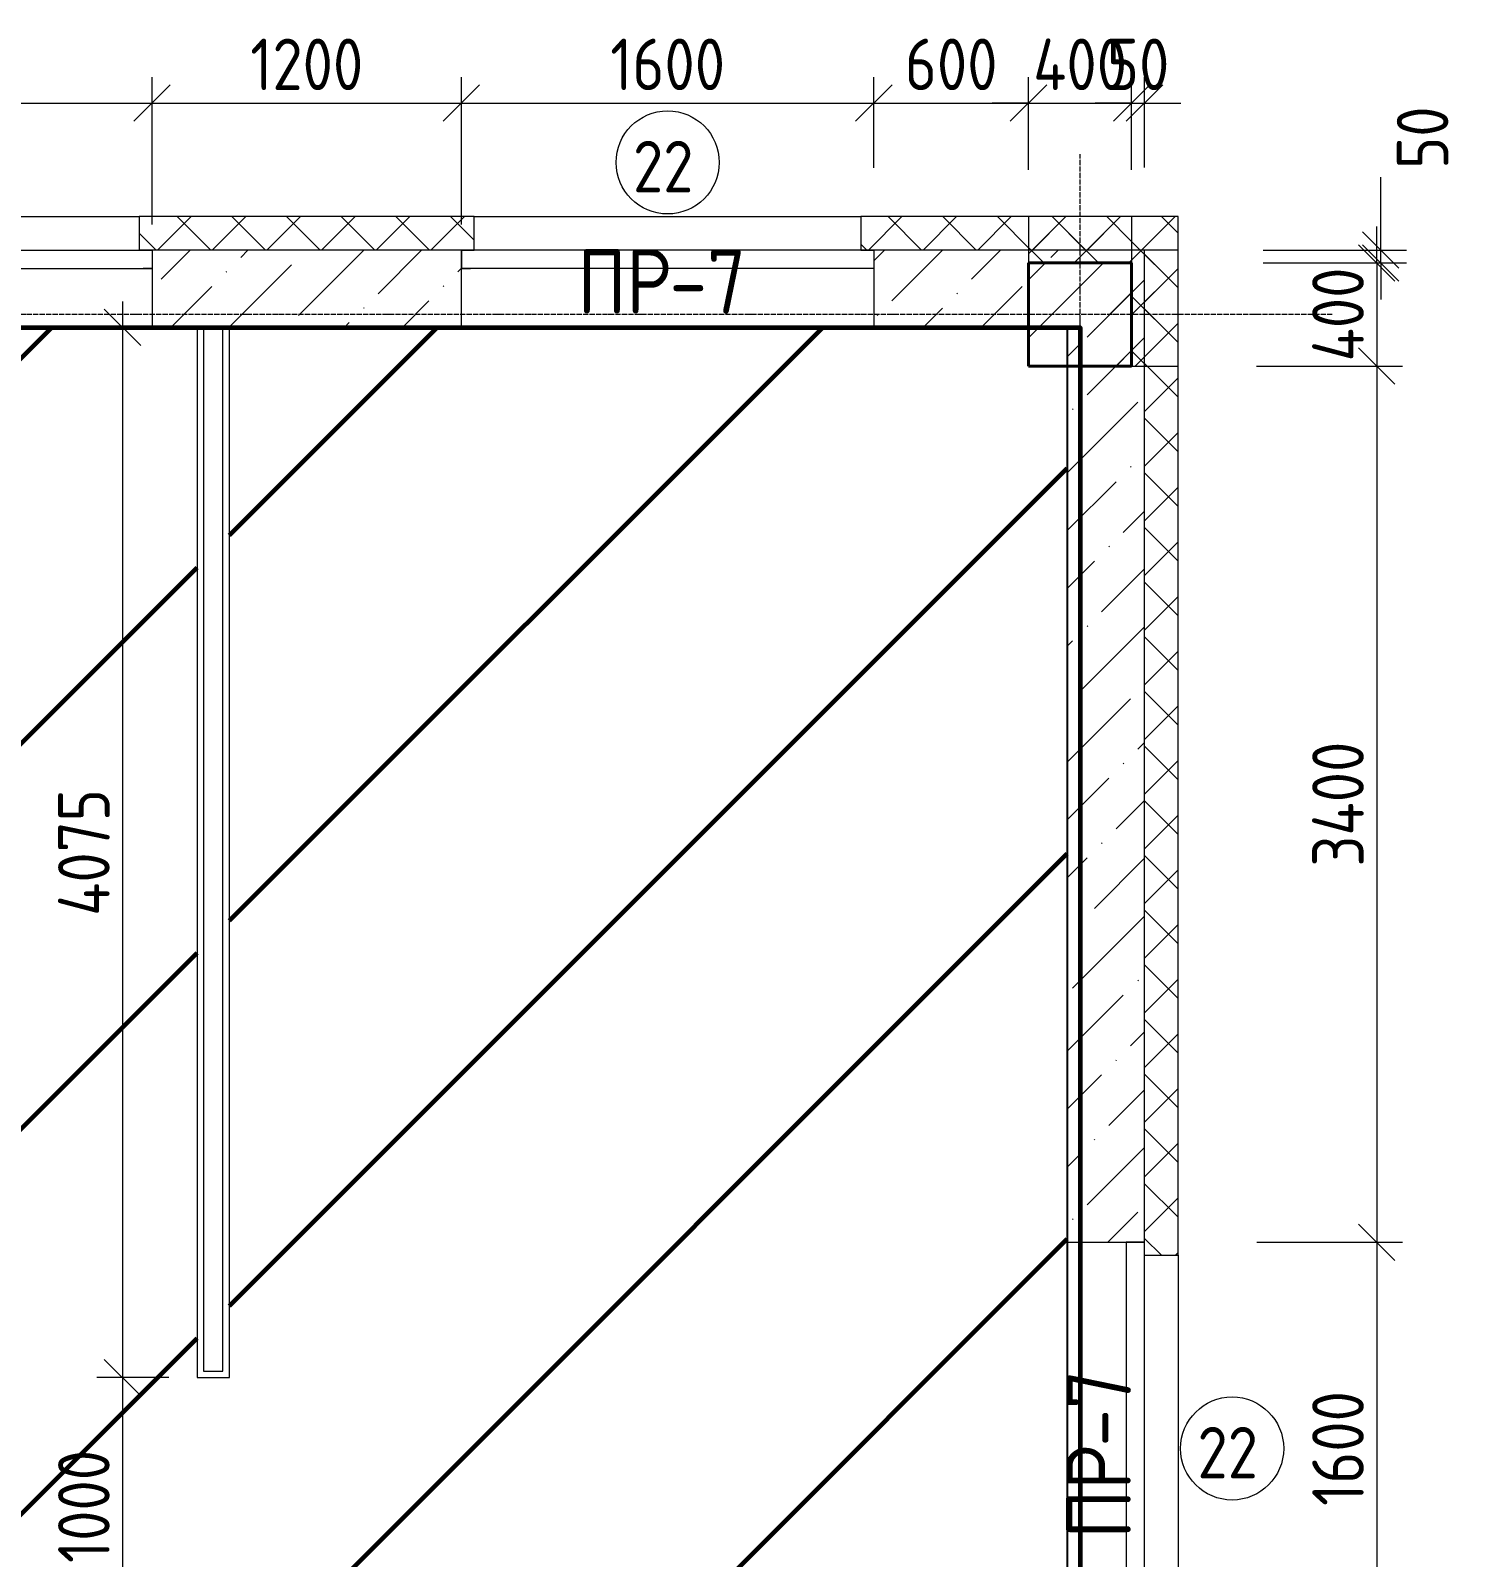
# Model space of a CAD drawing. Header units: millimetres. Extents: x -56773 to 323062, y -262288 to 76460.
# Drawn here: x 57538 to 63101, y -146016 to -140091 of the extents above; entities that cross this region are included whole.
import ezdxf

# ---------------------------------------------------------------- set-up
doc = ezdxf.new("R2010")
doc.units = ezdxf.units.MM
doc.linetypes.add('ADSK_Линия сетки', pattern=[25, 20, -2.5, 0, -2.5])
for name, color, linetype, lineweight in [('1.1)Стяжка керамзит  2 этаж', 5, 'Continuous', 60), ('3.1 Штукатурка внешн стен', 5, 'Continuous', 60), ('_ Окна', 7, 'Continuous', 18), ('Марки', 7, 'Continuous', 20), ('Марки окон', 7, 'Continuous', 20), ('Несущие колонны', 7, 'Continuous', 18), ('Окна', 7, 'Continuous', 9), ('Оси', 7, 'Continuous', 9), ('Размеры', 7, 'Continuous', 9), ('Стены внутренние', 7, 'Continuous', 18), ('Стены наружные', 7, 'Continuous', 18), ('Стены штриховка', 7, 'Continuous', 9)]:
    doc.layers.add(name, color=color, linetype=linetype, lineweight=lineweight)
doc.styles.add('GOST Common_2', font='', dxfattribs={"width": 0.9, "height": 250})
doc.styles.add('GOST Common_3', font='', dxfattribs={"width": 0.9, "height": 200})
doc.styles.get('GOST Common_2').set_extended_font_data('GOST Common')
doc.styles.get('GOST Common_3').set_extended_font_data('GOST Common')
doc.dimstyles.new('ADSK_Основной_2_0', dxfattribs={"dimscale": 304.8, "dimtxt": 201.142999, "dimasz": 0.463911, "dimexe": 0.328084, "dimexo": 0.328084, "dimgap": 0.164042, "dimtad": 1, "dimdec": 3, "dimrnd": 0.001, "dimdsep": 46, "dimtxsty": 'GOST Common_3', "dimblk1": 'OBLIQUE', "dimblk2": 'OBLIQUE', "dimsah": 1, "dimcen": 0.09, "dimdle": 0.328084, "dimazin": 2, "dimtfac": 1, "dimtdec": 4, "dimtix": 1, "dimtmove": 0, "dimatfit": 3, "dimfxl": 1, "dimtvp": 1, "dimtolj": 1, "dimtzin": 0, "dimlwd": 20, "dimlwe": 20, "dimarcsym": 2})
doc.dimstyles.new('ADSK_Основной_2_0_1', dxfattribs={"dimscale": 304.8, "dimtxt": 201.142999, "dimasz": 0.463911, "dimexe": 0.328084, "dimexo": 0.328084, "dimgap": 0.164042, "dimtad": 1, "dimdec": 3, "dimrnd": 0.001, "dimdsep": 46, "dimtxsty": 'GOST Common_3', "dimblk1": 'OBLIQUE', "dimblk2": 'OBLIQUE', "dimsah": 1, "dimcen": 0.09, "dimdle": 0.328084, "dimazin": 2, "dimtfac": 1, "dimtdec": 4, "dimtix": 1, "dimtmove": 1, "dimatfit": 3, "dimfxl": 1, "dimtvp": 1, "dimtolj": 1, "dimtzin": 0, "dimlwd": 20, "dimlwe": 20, "dimarcsym": 2})
doc.dimstyles.new('ADSK_Основной_2_0_2', dxfattribs={"dimscale": 304.8, "dimtxt": 201.142999, "dimasz": 0.463911, "dimexe": 0.328084, "dimexo": 0.328084, "dimgap": 0.164042, "dimtad": 1, "dimdec": 3, "dimrnd": 0.001, "dimdsep": 46, "dimtxsty": 'GOST Common_3', "dimblk1": 'OBLIQUE', "dimblk2": 'OBLIQUE', "dimsah": 1, "dimcen": 0.09, "dimdle": 0.328084, "dimazin": 2, "dimtfac": 1, "dimtdec": 4, "dimtix": 1, "dimtmove": 0, "dimatfit": 3, "dimfxl": 1, "dimtvp": 1, "dimtolj": 1, "dimtzin": 0, "dimlwd": 20, "dimlwe": 20, "dimarcsym": 2})
pattern_1 = [(45, (9.36, -150597.75), (84.18955, 308.69595), [396.875, -79.375, 3.353, -76.022])]
pattern_2 = [(45, (9.36, -150597.75), (-106.066, 106.066), []), (135, (9.36, -150597.75), (-106.066, -106.066), [])]

# ---------------------------------------------------------------- blocks, each defined once
blk = doc.blocks.new('ADSK_КолоннаЖБ_Прямоугольная - 400x400 мм-1807143-Кладочный план 3-го этажа')
at = {"layer": 'Несущие колонны', "lineweight": 40}
for p, q in [((-200, 200), (200, 200)), ((-200, -200), (-200, 200)), ((200, 200), (200, -200)), ((200, -200), (-200, -200))]:
    blk.add_line(p, q, dxfattribs=at)
blk = doc.blocks.new('ОКНО L03 _2СТ_RS - ОК-5_1600х2000h-3556615-Кладочный план 3-го этажа')
at = {"layer": '_ Окна'}
for p, q in [((-838.1, 149), (761.9, 149)), ((-838.1, 149), (-838.1, 79)), ((-838.1, 149), (-833.1, 149)), ((-818.1, 149), (-38.1, 149)), ((-38.1, 149), (741.9, 149)), ((761.9, 149), (756.9, 149)), ((761.9, 149), (761.9, 79)), ((-838.1, 79), (761.9, 79)), ((-838.1, 79), (-803.1, 79)), ((-818.1, 79), (-38.1, 79)), ((-38.1, 79), (741.9, 79)), ((761.9, 79), (726.9, 79))]:
    blk.add_line(p, q, dxfattribs=at)
at = {"layer": 'Окна'}
blk.add_line((-888.1, -150), (811.9, -150), dxfattribs=at)
blk = doc.blocks.new('ОКНО L03 _2СТ_RS - ОК-5_1600х2000h-3556607-Кладочный план 3-го этажа')
at = {"layer": '_ Окна'}
for p, q in [((-838.1, -79), (761.9, -79)), ((-838.1, -149), (-838.1, -79)), ((-838.1, -79), (-803.1, -79)), ((-818.1, -79), (-38.1, -79)), ((-38.1, -79), (741.9, -79)), ((761.9, -79), (726.9, -79)), ((761.9, -149), (761.9, -79)), ((-838.1, -149), (761.9, -149)), ((-838.1, -149), (-833.1, -149)), ((-818.1, -149), (-38.1, -149)), ((-38.1, -149), (741.9, -149)), ((761.9, -149), (756.9, -149))]:
    blk.add_line(p, q, dxfattribs=at)
at = {"layer": 'Окна'}
blk.add_line((-888.1, 150), (811.9, 150), dxfattribs=at)
blk = doc.blocks.new('_Oblique')
at = {"color": 0, "linetype": 'ByBlock', "lineweight": -2}
blk.add_line((-0.5, -0.5), (0.5, 0.5), dxfattribs=at)
blk = doc.blocks.new('*D5229')
at = {"layer": 'Defpoints', "color": 0, "transparency": 16777216}
for p in [(62219.5, -140942.8), (62219.5, -140992.8), (62775.7, -140992.8)]:
    blk.add_point(p, dxfattribs=at)
at = {"layer": 'Размеры', "color": 0, "lineweight": 20, "transparency": 16777216}
for p, q in [((62775.7, -140942.8), (62775.7, -140660)), ((62319.5, -140942.8), (62875.7, -140942.8)), ((62775.7, -140992.8), (62775.7, -140942.8)), ((62319.5, -140992.8), (62875.7, -140992.8)), ((62775.7, -140992.8), (62775.7, -141134.2))]:
    blk.add_line(p, q, dxfattribs=at)
at = {"layer": 'Размеры', "color": 0, "lineweight": 20, "transparency": 16777216, "xscale": 141.4, "yscale": 141.4, "zscale": 141.4}
for p, rotation in [((62775.7, -140942.8), 270), ((62775.7, -140992.8), 90)]:
    blk.add_blockref('_Oblique', p, dxfattribs=dict(at, rotation=rotation))
at = {"layer": 'Размеры', "color": 0, "lineweight": 9, "transparency": 16777216, "insert": (62838.1, -140628), "char_height": 200, "width": 302.737, "attachment_point": 1, "rotation": 90, "line_spacing_factor": 1.022761, "style": 'GOST Common_3'}
blk.add_mtext('\\A1;50', dxfattribs=at)
blk = doc.blocks.new('*D5230')
at = {"layer": 'Defpoints', "color": 0, "transparency": 16777216}
for p in [(62219.5, -140992.8), (62193.4, -141392.8), (62760, -141392.8)]:
    blk.add_point(p, dxfattribs=at)
at = {"layer": 'Размеры', "color": 0, "lineweight": 20, "transparency": 16777216}
for p, q in [((62760, -140992.8), (62760, -140851.4)), ((62319.5, -140992.8), (62860, -140992.8)), ((62760, -140992.8), (62760, -141392.8)), ((62293.4, -141392.8), (62860, -141392.8)), ((62760, -141392.8), (62760, -141534.2))]:
    blk.add_line(p, q, dxfattribs=at)
at = {"layer": 'Размеры', "color": 0, "lineweight": 20, "transparency": 16777216, "xscale": 141.4, "yscale": 141.4, "zscale": 141.4}
for p, rotation in [((62760, -140992.8), 270), ((62760, -141392.8), 90)]:
    blk.add_blockref('_Oblique', p, dxfattribs=dict(at, rotation=rotation))
at = {"layer": 'Размеры', "color": 0, "lineweight": 9, "transparency": 16777216, "insert": (62610, -141192.8), "char_height": 200, "width": 474.561, "attachment_point": 5, "rotation": 90, "style": 'GOST Common_3'}
blk.add_mtext('\\A1;400', dxfattribs=at)
blk = doc.blocks.new('*D5231')
at = {"layer": 'Defpoints', "color": 0, "transparency": 16777216}
for p in [(62193.4, -141392.8), (62194.5, -144792.8), (62760, -144792.8)]:
    blk.add_point(p, dxfattribs=at)
at = {"layer": 'Размеры', "color": 0, "lineweight": 20, "transparency": 16777216}
for p, q in [((62760, -141292.8), (62760, -144892.8)), ((62293.4, -141392.8), (62860, -141392.8)), ((62294.5, -144792.8), (62860, -144792.8))]:
    blk.add_line(p, q, dxfattribs=at)
at = {"layer": 'Размеры', "color": 0, "lineweight": 20, "transparency": 16777216, "xscale": 141.4, "yscale": 141.4, "zscale": 141.4}
for p, rotation in [((62760, -141392.8), 90), ((62760, -144792.8), 270)]:
    blk.add_blockref('_Oblique', p, dxfattribs=dict(at, rotation=rotation))
at = {"layer": 'Размеры', "color": 0, "lineweight": 9, "transparency": 16777216, "insert": (62610, -143092.8), "char_height": 200, "width": 625.93, "attachment_point": 5, "rotation": 90, "style": 'GOST Common_3'}
blk.add_mtext('\\A1;3400', dxfattribs=at)
blk = doc.blocks.new('*D5232')
at = {"layer": 'Defpoints', "color": 0, "transparency": 16777216}
for p in [(62194.5, -144792.8), (62194.5, -146392.8), (62760, -146392.8)]:
    blk.add_point(p, dxfattribs=at)
at = {"layer": 'Размеры', "color": 0, "lineweight": 20, "transparency": 16777216}
for p, q in [((62760, -144692.8), (62760, -146492.8)), ((62294.5, -144792.8), (62860, -144792.8)), ((62294.5, -146392.8), (62860, -146392.8))]:
    blk.add_line(p, q, dxfattribs=at)
at = {"layer": 'Размеры', "color": 0, "lineweight": 20, "transparency": 16777216, "xscale": 141.4, "yscale": 141.4, "zscale": 141.4}
for p, rotation in [((62760, -144792.8), 90), ((62760, -146392.8), 270)]:
    blk.add_blockref('_Oblique', p, dxfattribs=dict(at, rotation=rotation))
at = {"layer": 'Размеры', "color": 0, "lineweight": 9, "transparency": 16777216, "insert": (62610, -145592.8), "char_height": 200, "width": 560.473, "attachment_point": 5, "rotation": 90, "style": 'GOST Common_3'}
blk.add_mtext('\\A1;1600', dxfattribs=at)
blk = doc.blocks.new('*D5294')
at = {"layer": 'Defpoints', "color": 0, "transparency": 16777216}
for p in [(58009.4, -140372.3), (58009.4, -140943.8), (55809.4, -140992.8)]:
    blk.add_point(p, dxfattribs=at)
at = {"layer": 'Размеры', "color": 0, "lineweight": 20, "transparency": 16777216}
for p, q in [((55809.4, -140892.8), (55809.4, -140272.3)), ((58009.4, -140843.8), (58009.4, -140272.3)), ((55709.4, -140372.3), (58109.4, -140372.3))]:
    blk.add_line(p, q, dxfattribs=at)
at = {"layer": 'Размеры', "color": 0, "lineweight": 20, "transparency": 16777216, "xscale": 141.4, "yscale": 141.4, "zscale": 141.4, "rotation": 180}
blk.add_blockref('_Oblique', (55809.4, -140372.3), dxfattribs=at)
at = {"layer": 'Размеры', "color": 0, "lineweight": 20, "transparency": 16777216, "xscale": 141.4, "yscale": 141.4, "zscale": 141.4}
blk.add_blockref('_Oblique', (58009.4, -140372.3), dxfattribs=at)
at = {"layer": 'Размеры', "color": 0, "lineweight": 9, "transparency": 16777216, "insert": (56909.4, -140222.3), "char_height": 200, "width": 605.475, "attachment_point": 5, "style": 'GOST Common_3'}
blk.add_mtext('\\A1;2200', dxfattribs=at)
blk = doc.blocks.new('*D5295')
at = {"layer": 'Defpoints', "color": 0, "transparency": 16777216}
for p in [(59209.4, -140372.3), (58009.4, -140943.8), (59209.4, -140943.8)]:
    blk.add_point(p, dxfattribs=at)
at = {"layer": 'Размеры', "color": 0, "lineweight": 20, "transparency": 16777216}
for p, q in [((58009.4, -140843.8), (58009.4, -140272.3)), ((59209.4, -140843.8), (59209.4, -140272.3)), ((57909.4, -140372.3), (59309.4, -140372.3))]:
    blk.add_line(p, q, dxfattribs=at)
at = {"layer": 'Размеры', "color": 0, "lineweight": 20, "transparency": 16777216, "xscale": 141.4, "yscale": 141.4, "zscale": 141.4, "rotation": 180}
blk.add_blockref('_Oblique', (58009.4, -140372.3), dxfattribs=at)
at = {"layer": 'Размеры', "color": 0, "lineweight": 20, "transparency": 16777216, "xscale": 141.4, "yscale": 141.4, "zscale": 141.4}
blk.add_blockref('_Oblique', (59209.4, -140372.3), dxfattribs=at)
at = {"layer": 'Размеры', "color": 0, "lineweight": 9, "transparency": 16777216, "insert": (58609.4, -140222.3), "char_height": 200, "width": 560.473, "attachment_point": 5, "style": 'GOST Common_3'}
blk.add_mtext('\\A1;1200', dxfattribs=at)
blk = doc.blocks.new('*D5296')
at = {"layer": 'Defpoints', "color": 0, "transparency": 16777216}
for p in [(60809.4, -140372.3), (60809.4, -140723.4), (59209.4, -140943.8)]:
    blk.add_point(p, dxfattribs=at)
at = {"layer": 'Размеры', "color": 0, "lineweight": 20, "transparency": 16777216}
for p, q in [((59209.4, -140843.8), (59209.4, -140272.3)), ((60809.4, -140623.4), (60809.4, -140272.3)), ((59109.4, -140372.3), (60909.4, -140372.3))]:
    blk.add_line(p, q, dxfattribs=at)
at = {"layer": 'Размеры', "color": 0, "lineweight": 20, "transparency": 16777216, "xscale": 141.4, "yscale": 141.4, "zscale": 141.4, "rotation": 180}
blk.add_blockref('_Oblique', (59209.4, -140372.3), dxfattribs=at)
at = {"layer": 'Размеры', "color": 0, "lineweight": 20, "transparency": 16777216, "xscale": 141.4, "yscale": 141.4, "zscale": 141.4}
blk.add_blockref('_Oblique', (60809.4, -140372.3), dxfattribs=at)
at = {"layer": 'Размеры', "color": 0, "lineweight": 9, "transparency": 16777216, "insert": (60009.4, -140222.3), "char_height": 200, "width": 560.473, "attachment_point": 5, "style": 'GOST Common_3'}
blk.add_mtext('\\A1;1600', dxfattribs=at)
blk = doc.blocks.new('*D5297')
at = {"layer": 'Defpoints', "color": 0, "transparency": 16777216}
for p in [(61409.4, -140372.3), (60809.4, -140723.4), (61409.4, -140731.9)]:
    blk.add_point(p, dxfattribs=at)
at = {"layer": 'Размеры', "color": 0, "lineweight": 20, "transparency": 16777216}
for p, q in [((60809.4, -140623.4), (60809.4, -140272.3)), ((61409.4, -140631.9), (61409.4, -140272.3)), ((60709.4, -140372.3), (61509.4, -140372.3))]:
    blk.add_line(p, q, dxfattribs=at)
at = {"layer": 'Размеры', "color": 0, "lineweight": 20, "transparency": 16777216, "xscale": 141.4, "yscale": 141.4, "zscale": 141.4, "rotation": 180}
blk.add_blockref('_Oblique', (60809.4, -140372.3), dxfattribs=at)
at = {"layer": 'Размеры', "color": 0, "lineweight": 20, "transparency": 16777216, "xscale": 141.4, "yscale": 141.4, "zscale": 141.4}
blk.add_blockref('_Oblique', (61409.4, -140372.3), dxfattribs=at)
at = {"layer": 'Размеры', "color": 0, "lineweight": 9, "transparency": 16777216, "insert": (61109.4, -140222.3), "char_height": 200, "width": 454.106, "attachment_point": 5, "style": 'GOST Common_3'}
blk.add_mtext('\\A1;600', dxfattribs=at)
blk = doc.blocks.new('*D5298')
at = {"layer": 'Defpoints', "color": 0, "transparency": 16777216}
for p in [(61809.4, -140372.3), (61409.4, -140731.9), (61809.4, -140731.9)]:
    blk.add_point(p, dxfattribs=at)
at = {"layer": 'Размеры', "color": 0, "lineweight": 20, "transparency": 16777216}
for p, q in [((61409.4, -140631.9), (61409.4, -140272.3)), ((61809.4, -140631.9), (61809.4, -140272.3)), ((61409.4, -140372.3), (61268, -140372.3)), ((61409.4, -140372.3), (61809.4, -140372.3)), ((61809.4, -140372.3), (61950.8, -140372.3))]:
    blk.add_line(p, q, dxfattribs=at)
at = {"layer": 'Размеры', "color": 0, "lineweight": 20, "transparency": 16777216, "xscale": 141.4, "yscale": 141.4, "zscale": 141.4}
blk.add_blockref('_Oblique', (61409.4, -140372.3), dxfattribs=at)
at = {"layer": 'Размеры', "color": 0, "lineweight": 20, "transparency": 16777216, "xscale": 141.4, "yscale": 141.4, "zscale": 141.4, "rotation": 180}
blk.add_blockref('_Oblique', (61809.4, -140372.3), dxfattribs=at)
at = {"layer": 'Размеры', "color": 0, "lineweight": 9, "transparency": 16777216, "insert": (61609.4, -140222.3), "char_height": 200, "width": 474.561, "attachment_point": 5, "style": 'GOST Common_3'}
blk.add_mtext('\\A1;400', dxfattribs=at)
blk = doc.blocks.new('*D5299')
at = {"layer": 'Defpoints', "color": 0, "transparency": 16777216}
for p in [(61859.4, -140372.3), (61809.4, -140731.9), (61859.4, -140722.4)]:
    blk.add_point(p, dxfattribs=at)
at = {"layer": 'Размеры', "color": 0, "lineweight": 20, "transparency": 16777216}
for p, q in [((61809.4, -140631.9), (61809.4, -140272.3)), ((61859.4, -140622.4), (61859.4, -140272.3)), ((61809.4, -140372.3), (61668, -140372.3)), ((61809.4, -140372.3), (61859.4, -140372.3)), ((61859.4, -140372.3), (62000.8, -140372.3))]:
    blk.add_line(p, q, dxfattribs=at)
at = {"layer": 'Размеры', "color": 0, "lineweight": 20, "transparency": 16777216, "xscale": 141.4, "yscale": 141.4, "zscale": 141.4}
blk.add_blockref('_Oblique', (61809.4, -140372.3), dxfattribs=at)
at = {"layer": 'Размеры', "color": 0, "lineweight": 20, "transparency": 16777216, "xscale": 141.4, "yscale": 141.4, "zscale": 141.4, "rotation": 180}
blk.add_blockref('_Oblique', (61859.4, -140372.3), dxfattribs=at)
at = {"layer": 'Размеры', "color": 0, "lineweight": 9, "transparency": 16777216, "insert": (61834.4, -140222.3), "char_height": 200, "width": 302.737, "attachment_point": 5, "style": 'GOST Common_3'}
blk.add_mtext('\\A1;50', dxfattribs=at)
blk = doc.blocks.new('*D5431')
at = {"layer": 'Defpoints', "color": 0, "transparency": 16777216}
for p in [(57994.7, -141242.8), (57894.7, -145317.8), (58174.4, -145317.8)]:
    blk.add_point(p, dxfattribs=at)
at = {"layer": 'Размеры', "color": 0, "lineweight": 20, "transparency": 16777216}
for p, q in [((57894.7, -141142.8), (57894.7, -145417.8)), ((57894.7, -141242.8), (57794.7, -141242.8)), ((58074.4, -145317.8), (57794.7, -145317.8))]:
    blk.add_line(p, q, dxfattribs=at)
at = {"layer": 'Размеры', "color": 0, "lineweight": 20, "transparency": 16777216, "xscale": 141.4, "yscale": 141.4, "zscale": 141.4}
for p, rotation in [((57894.7, -141242.8), 90), ((57894.7, -145317.8), 270)]:
    blk.add_blockref('_Oblique', p, dxfattribs=dict(at, rotation=rotation))
at = {"layer": 'Размеры', "color": 0, "lineweight": 9, "transparency": 16777216, "insert": (57744.7, -143280.3), "char_height": 200, "width": 625.93, "attachment_point": 5, "rotation": 90, "style": 'GOST Common_3'}
blk.add_mtext('\\A1;4075', dxfattribs=at)
blk = doc.blocks.new('*D5432')
at = {"layer": 'Defpoints', "color": 0, "transparency": 16777216}
for p in [(58174.4, -145317.8), (57894.7, -146317.8), (58174.4, -146317.8)]:
    blk.add_point(p, dxfattribs=at)
at = {"layer": 'Размеры', "color": 0, "lineweight": 20, "transparency": 16777216}
for p, q in [((57894.7, -145217.8), (57894.7, -146417.8)), ((58074.4, -145317.8), (57794.7, -145317.8)), ((58074.4, -146317.8), (57794.7, -146317.8))]:
    blk.add_line(p, q, dxfattribs=at)
at = {"layer": 'Размеры', "color": 0, "lineweight": 20, "transparency": 16777216, "xscale": 141.4, "yscale": 141.4, "zscale": 141.4}
for p, rotation in [((57894.7, -145317.8), 90), ((57894.7, -146317.8), 270)]:
    blk.add_blockref('_Oblique', p, dxfattribs=dict(at, rotation=rotation))
at = {"layer": 'Размеры', "color": 0, "lineweight": 9, "transparency": 16777216, "insert": (57744.7, -145817.8), "char_height": 200, "width": 560.473, "attachment_point": 5, "rotation": 90, "style": 'GOST Common_3'}
blk.add_mtext('\\A1;1000', dxfattribs=at)
blk = doc.blocks.new('М_окна1 - Маркировка типоразмера-1510237-Кладочный план 3-го этажа')
at = {"layer": 'Марки окон'}
blk.add_circle((0, 0), 2, dxfattribs=at)

msp = doc.modelspace()

# ---------------------------------------------------------------- hatches: boundary and pattern name
at = {"layer": '1.1)Стяжка керамзит  2 этаж', "transparency": 33554687}
h = msp.add_hatch(dxfattribs=at)
h.set_pattern_fill('ANSI31', color=5, scale=333)
h.paths.add_polyline_path([(61559.3615, -148542.7816), (61559.3615, -147767.7816), (60034.3615, -147767.7816), (60034.3615, -147642.7816), (60209.3615, -147642.7816), (60209.3615, -146917.7816), (61559.3615, -146917.7816), (61559.3615, -146392.7816), (61559.3615, -144742.7816), (61559.3615, -141392.7816), (61409.3615, -141392.7816), (61409.3615, -141242.7816), (60809.3615, -141242.7816), (59159.3615, -141242.7816), (58309.3615, -141242.7816), (58309.3615, -145317.7816), (58184.3615, -145317.7816), (58184.3615, -141242.7816), (58009.3615, -141242.7816), (56359.3615, -141242.7816), (55809.3615, -141242.7816), (55809.3615, -141392.7816), (55484.3615, -141392.7816), (55484.3615, -144892.7816), (55359.3615, -144892.7816), (55359.3615, -141242.7816), (54809.3615, -141242.7816), (53159.3615, -141242.7816), (52159.3615, -141242.7816), (52159.3615, -146917.7816), (53059.3615, -146917.7816), (53059.3615, -147642.7816), (53184.3615, -147642.7816), (53184.3615, -147767.7816), (51934.3615, -147767.7816), (51934.3615, -147642.7816), (52034.3615, -147642.7816), (52034.3615, -141242.7816), (50359.3615, -141242.7816), (49709.3615, -141242.7816), (49709.3615, -146917.7816), (50784.3615, -146917.7816), (50784.3615, -147642.7816), (50884.3615, -147642.7816), (50884.3615, -147767.7816), (50234.3615, -147767.7816), (50234.3615, -147992.7816), (48296.5102, -147992.7816), (48296.5102, -151017.7816), (50734.3615, -151017.7816), (50734.3615, -151142.7816), (51934.3615, -151142.7816), (51934.3615, -151017.7816), (53159.3615, -151017.7816), (53159.3615, -151142.7816), (54359.3615, -151142.7816), (54359.3615, -151017.7816), (57334.3615, -151017.7816), (57334.3615, -154417.7816), (57509.3615, -154417.7816), (57509.3615, -154542.7816), (58709.3615, -154542.7816), (58709.3615, -154417.7816), (61559.3615, -154417.7816), (61559.3615, -153992.7816), (61559.3615, -152342.7816), (61559.3615, -151792.7816), (61409.3615, -151792.7816), (61409.3615, -151392.7816), (61559.3615, -151392.7816), (61559.3615, -150192.7816)])
h.paths.add_polyline_path([(54384.3615, -147767.7816), (54384.3615, -147642.7816), (54509.3615, -147642.7816), (54509.3615, -146917.7816), (55359.3615, -146917.7816), (55359.3615, -145892.7816), (55484.3615, -145892.7816), (55484.3615, -146917.7816), (56484.3615, -146917.7816), (56484.3615, -147642.7816), (56609.3615, -147642.7816), (56609.3615, -147767.7816)], flags=16)
h.paths.add_polyline_path([(54409.3615, -147742.7816), (54409.3615, -147667.7816), (54534.3615, -147667.7816), (54534.3615, -146942.7816), (55384.3615, -146942.7816), (55384.3615, -145917.7816), (55459.3615, -145917.7816), (55459.3615, -146942.7816), (56459.3615, -146942.7816), (56459.3615, -147667.7816), (56584.3615, -147667.7816), (56584.3615, -147742.7816)], flags=0)
h.paths.add_polyline_path([(54584.3615, -147642.7816), (54584.3615, -146992.7816), (56409.3615, -146992.7816), (56409.3615, -147642.7816)], flags=0)
h.paths.add_polyline_path([(55409.3615, -147392.7816), (55409.3615, -146992.7816), (55809.3615, -146992.7816), (55809.3615, -147392.7816)], flags=0)
h.paths.add_polyline_path([(57809.3615, -147767.7816), (57809.3615, -147642.7816), (58184.3615, -147642.7816), (58184.3615, -146317.7816), (58309.3615, -146317.7816), (58309.3615, -147642.7816), (58834.3615, -147642.7816), (58834.3615, -147767.7816)], flags=16)
h.paths.add_polyline_path([(57834.3615, -147742.7816), (57834.3615, -147667.7816), (58209.3615, -147667.7816), (58209.3615, -146342.7816), (58284.3615, -146342.7816), (58284.3615, -147667.7816), (58809.3615, -147667.7816), (58809.3615, -147742.7816)], flags=0)
h.paths.add_polyline_path([(61868.8804, -153248.025), (61868.8804, -152694.4535), (61493.8804, -152694.4535), (61493.8804, -153248.025)], flags=9)
h.paths.add_polyline_path([(61868.8804, -153605.2125), (61868.8804, -153073.0696), (61493.8804, -153073.0696), (61493.8804, -153605.2125)], flags=9)
h.paths.add_polyline_path([(61868.8804, -149448.025), (61868.8804, -148894.4535), (61493.8804, -148894.4535), (61493.8804, -149448.025)], flags=9)
h.paths.add_polyline_path([(61868.8804, -149805.2125), (61868.8804, -149273.0696), (61493.8804, -149273.0696), (61493.8804, -149805.2125)], flags=9)
h.paths.add_polyline_path([(61868.8804, -145648.025), (61868.8804, -145094.4535), (61493.8804, -145094.4535), (61493.8804, -145648.025)], flags=9)
h.paths.add_polyline_path([(61868.8804, -146005.2125), (61868.8804, -145473.0696), (61493.8804, -145473.0696), (61493.8804, -146005.2125)], flags=9)
at = {"layer": 'Несущие колонны', "lineweight": 9}
h = msp.add_hatch(dxfattribs=at)
h.set_pattern_fill('FP_1', color=256, style=0, pattern_type=2)
h.set_pattern_definition([(45, (9.36, -150597.75), (-224.5064, 224.5064), []), (45, (233.87, -150597.75), (-224.5064, 224.5064), [396.875, -79.375, 3.353, -76.022])])
h.paths.add_polyline_path([(61409.3615, -141392.7816), (61809.3615, -141392.7816), (61809.3615, -140992.7816), (61409.3615, -140992.7816)])
at = {"layer": 'Стены внутренние', "lineweight": 9}
h = msp.add_hatch(dxfattribs=at)
h.set_pattern_fill('FP_2', color=256, style=0, pattern_type=2)
h.set_pattern_definition(pattern_1)
h.paths.add_polyline_path([(61559.3615, -157842.7816), (61859.3615, -157842.7816), (61858.3615, -153992.7816), (61559.3615, -153992.7816), (61559.3615, -157542.7816)])
h.paths.add_polyline_path([(61858.3615, -152442.7816), (61859.3615, -152442.7816), (61858.3615, -150192.7816), (61559.3615, -150192.7816), (61559.3615, -152392.7816), (61858.3615, -152392.7816)])
h.paths.add_polyline_path([(61859.3615, -148642.7816), (61858.3615, -146392.7816), (61559.3615, -146392.7816), (61559.3615, -148592.7816), (61858.3615, -148592.7816), (61858.3615, -148642.7816)])
h.paths.add_polyline_path([(61859.3615, -144842.7816), (61859.3615, -141242.7816), (61559.3615, -141242.7816), (61559.3615, -144792.7816), (61858.3615, -144792.7816), (61858.3615, -144842.7816)])
at = {"layer": 'Стены наружные', "lineweight": 9}
h = msp.add_hatch(dxfattribs=at)
h.set_pattern_fill('FP_4', color=256, style=0, pattern_type=2)
h.set_pattern_definition(pattern_2)
h.paths.add_polyline_path([(61809.3615, -140942.7816), (61809.3615, -140812.7816), (60759.3615, -140812.7816), (60759.3615, -140942.7816)])
h.paths.add_polyline_path([(54759.3615, -140942.7816), (56459.3615, -140942.7816), (56459.3615, -140812.7816), (54759.3615, -140812.7816), (54759.3615, -140879.5231)])
h.paths.add_polyline_path([(53259.3615, -140942.7816), (53259.3615, -140812.7816), (51959.3615, -140812.7816), (51959.3615, -140942.7816)])
h.paths.add_polyline_path([(59259.3615, -140942.7816), (59259.3615, -140812.7816), (57959.3615, -140812.7816), (57959.3615, -140942.7816)])
h.paths.add_polyline_path([(49609.3615, -140942.7816), (50459.3615, -140942.7816), (50459.3615, -140812.7816), (49609.3615, -140812.7816), (49609.3615, -140879.5231)])
h = msp.add_hatch(dxfattribs=at)
h.set_pattern_fill('FP_4', color=256, style=0, pattern_type=2)
h.set_pattern_definition(pattern_2)
h.paths.add_polyline_path([(61809.3615, -140992.7816), (61809.3615, -140812.7816), (61409.3615, -140812.7816), (61409.3615, -140992.7816)])
h = msp.add_hatch(dxfattribs=at)
h.set_pattern_fill('FP_4', color=256, style=0, pattern_type=2)
h.set_pattern_definition(pattern_2)
h.paths.add_polyline_path([(61989.3615, -141392.7816), (61989.3615, -140812.7816), (61809.3615, -140812.7816), (61809.3615, -141392.7816)])
h = msp.add_hatch(dxfattribs=at)
h.set_pattern_fill('FP_2', color=256, style=0, pattern_type=2)
h.set_pattern_definition(pattern_1)
h.paths.add_polyline_path([(52134.3615, -141242.7816), (53209.3615, -141242.7816), (53209.3615, -140943.7816), (52009.3615, -140943.7816), (52009.3615, -141242.7816), (52059.3615, -141242.7816)])
h.paths.add_polyline_path([(55484.3615, -141242.7816), (56409.3615, -141242.7816), (56409.3615, -140943.7816), (54809.3615, -140943.7816), (54809.3615, -141242.7816), (55459.3615, -141242.7816)])
h.paths.add_polyline_path([(61859.3615, -141242.7816), (61859.3615, -140942.7816), (60809.3615, -140943.7816), (60809.3615, -141242.7816), (61559.3615, -141242.7816)])
h.paths.add_polyline_path([(58184.3615, -141242.7816), (59209.3615, -141242.7816), (59209.3615, -140943.7816), (58009.3615, -140943.7816), (58009.3615, -141242.7816)])
h.paths.add_polyline_path([(49609.3615, -141242.7816), (50409.3615, -141242.7816), (50409.3615, -140943.7816), (49609.3615, -140942.7816)])
h = msp.add_hatch(dxfattribs=at)
h.set_pattern_fill('FP_4', color=256, style=0, pattern_type=2)
h.set_pattern_definition(pattern_2)
h.paths.add_polyline_path([(61989.3615, -157842.7816), (61989.3615, -153942.7816), (61859.3615, -153942.7816), (61859.3615, -157842.7816)])
h.paths.add_polyline_path([(61989.3615, -152442.7816), (61989.3615, -150142.7816), (61859.3615, -150142.7816), (61859.3615, -152442.7816)])
h.paths.add_polyline_path([(61989.3615, -148642.7816), (61989.3615, -146342.7816), (61859.3615, -146342.7816), (61859.3615, -148642.7816)])
h.paths.add_polyline_path([(61989.3615, -144842.7816), (61989.3615, -140942.7816), (61859.3615, -140942.7816), (61859.3615, -144842.7816)])

# ---------------------------------------------------------------- linework, layer by layer
msp.add_lwpolyline([(61559.3615, -147667.7816), (49609.3615, -147667.7816), (49609.3615, -141242.7816), (61559.3615, -141242.7816)], close=True)
at = {"layer": '3.1 Штукатурка внешн стен'}
msp.add_lwpolyline([(49709.3615, -141242.7816), (61609.3615, -141242.7816), (61609.3615, -146992.7816)], dxfattribs=at)
at = {"layer": 'Несущие колонны', "lineweight": 9}
for p, q in [((61809.3615, -140992.7816), (61409.3615, -140992.7816)), ((61409.3615, -140992.7816), (61409.3615, -141392.7816)), ((61809.3615, -141392.7816), (61809.3615, -140992.7816)), ((61409.3615, -141392.7816), (61809.3615, -141392.7816))]:
    msp.add_line(p, q, dxfattribs=at)
at = {"layer": 'Оси', "linetype": 'ADSK_Линия сетки', "lineweight": 5}
for p, q in [((61609.3615, -161571.6329), (61609.3615, -140570.3055)), ((62587.9153, -141192.7816), (-25230.7352, -141192.7816))]:
    msp.add_line(p, q, dxfattribs=at)
at = {"layer": 'Стены внутренние', "lineweight": 5}
for p, q in [((57959.3615, -140942.7816), (57959.3615, -140943.7816)), ((57959.3615, -140943.7816), (58009.3615, -140943.7816)), ((58009.3615, -140943.7816), (58009.3615, -141242.7816)), ((59209.3615, -141242.7816), (59209.3615, -140943.7816)), ((59209.3615, -140943.7816), (59259.3615, -140943.7816)), ((59259.3615, -140943.7816), (59259.3615, -140942.7816)), ((60759.3615, -140942.7816), (60759.3615, -140943.7816)), ((60759.3615, -140943.7816), (60809.3615, -140943.7816)), ((60809.3615, -140943.7816), (60809.3615, -141242.7816)), ((61859.3615, -140942.7816), (61809.3615, -140942.7816)), ((61859.3615, -141242.7816), (61859.3615, -140942.7816)), ((58009.3615, -141242.7816), (56409.3615, -141242.7816)), ((58009.3615, -141242.7816), (58184.3615, -141242.7816)), ((58184.3615, -141242.7816), (58184.3615, -145317.7816)), ((58309.3615, -141242.7816), (59209.3615, -141242.7816)), ((58309.3615, -145317.7816), (58309.3615, -141242.7816)), ((60809.3615, -141242.7816), (59209.3615, -141242.7816)), ((60809.3615, -141242.7816), (61559.3615, -141242.7816)), ((61559.3615, -141242.7816), (61559.3615, -144792.7816)), ((61559.3615, -144792.7816), (61858.3615, -144792.7816)), ((61559.3615, -146392.7816), (61559.3615, -144792.7816)), ((61858.3615, -144792.7816), (61858.3615, -144842.7816)), ((61858.3615, -144842.7816), (61859.3615, -144842.7816)), ((58184.3615, -145317.7816), (58309.3615, -145317.7816))]:
    msp.add_line(p, q, dxfattribs=at)
at = {"layer": 'Стены наружные', "lineweight": 9}
for p, q in [((56459.3615, -140812.7816), (57959.3615, -140812.7816)), ((59259.3615, -140812.7816), (57959.3615, -140812.7816)), ((57959.3615, -140812.7816), (57959.3615, -140942.7816)), ((59259.3615, -140942.7816), (59259.3615, -140812.7816)), ((59259.3615, -140812.7816), (60759.3615, -140812.7816)), ((61989.3615, -140812.7816), (60759.3615, -140812.7816)), ((60759.3615, -140812.7816), (60759.3615, -140942.7816)), ((61409.3615, -140812.7816), (61409.3615, -140992.7816)), ((61809.3615, -140812.7816), (61809.3615, -141392.7816)), ((61989.3615, -144842.7816), (61989.3615, -140812.7816)), ((61989.3615, -140942.7816), (61859.3615, -140942.7816)), ((61409.3615, -140992.7816), (61809.3615, -140992.7816)), ((61809.3615, -141392.7816), (61989.3615, -141392.7816)), ((61859.3615, -144842.7816), (61989.3615, -144842.7816)), ((61989.3615, -144842.7816), (61989.3615, -146342.7816))]:
    msp.add_line(p, q, dxfattribs=at)
at = {"layer": 'Стены штриховка', "lineweight": 9}
for p, q in [((59259.3615, -140942.7816), (57959.3615, -140942.7816)), ((61809.3615, -140942.7816), (60759.3615, -140942.7816)), ((58309.3615, -141242.7816), (58184.3615, -141242.7816)), ((58209.3615, -141242.7816), (58209.3615, -145292.7816)), ((58284.3615, -145292.7816), (58284.3615, -141242.7816)), ((61859.3615, -144842.7816), (61859.3615, -141242.7816)), ((58209.3615, -145292.7816), (58284.3615, -145292.7816))]:
    msp.add_line(p, q, dxfattribs=at)

# ---------------------------------------------------------------- block references
at = {"layer": 'Марки окон', "lineweight": 5, "xscale": 99.99999999999993, "yscale": 99.99999999999993, "zscale": 99.99999999999993}
for p in [(60009.3615, -140602.7816), (62199.3615, -145592.7816)]:
    msp.add_blockref('М_окна1 - Маркировка типоразмера-1510237-Кладочный план 3-го этажа', p, dxfattribs=at)
at = {"layer": 'Несущие колонны', "lineweight": 40, "rotation": 89.9999999999999}
msp.add_blockref('ADSK_КолоннаЖБ_Прямоугольная - 400x400 мм-1807143-Кладочный план 3-го этажа', (61609.3615, -141192.7816), dxfattribs=at)
at = {"layer": 'Окна', "lineweight": 5}
msp.add_blockref('ОКНО L03 _2СТ_RS - ОК-5_1600х2000h-3556615-Кладочный план 3-го этажа', (57247.4615, -141092.7816), dxfattribs=at)
at = {"layer": 'Окна', "rotation": 180}
msp.add_blockref('ОКНО L03 _2СТ_RS - ОК-5_1600х2000h-3556607-Кладочный план 3-го этажа', (59971.2615, -141092.7816), dxfattribs=at)
at = {"layer": 'Окна', "lineweight": 5, "rotation": 269.9999999999997}
msp.add_blockref('ОКНО L03 _2СТ_RS - ОК-5_1600х2000h-3556615-Кладочный план 3-го этажа', (61709.3615, -145630.8816), dxfattribs=at)

# ---------------------------------------------------------------- texts
at = {"layer": 'Марки', "lineweight": 9, "char_height": 250, "attachment_point": 1, "style": 'GOST Common_2'}
for s, insert, width in [('ПР', (59659.4307, -140939.8005), 432.91125), ('-7', (60016.6182, -140939.8005), 389.620125)]:
    msp.add_mtext(s, dxfattribs=dict(at, insert=insert, width=width))
at = {"layer": 'Марки', "lineweight": 9, "char_height": 250, "attachment_point": 1, "rotation": 90, "style": 'GOST Common_2'}
for s, insert, width in [('-7', (61556.3804, -145585.525), 389.620125), ('ПР', (61556.3804, -145942.7125), 432.91125)]:
    msp.add_mtext(s, dxfattribs=dict(at, insert=insert, width=width))
at = {"layer": 'Марки окон', "lineweight": 5, "char_height": 200, "width": 317.46825, "attachment_point": 1, "style": 'GOST Common_3'}
for insert in [(59874.8041, -140518.9963), (62064.8041, -145508.9963)]:
    msp.add_mtext('22', dxfattribs=dict(at, insert=insert))

# ---------------------------------------------------------------- dimensions: what is measured, and where the dimension line sits
at = {"layer": 'Размеры', "lineweight": 9}
for base, p1, p2, override, picture, middle in [((58009.3615, -140372.2851), (55809.3615, -140992.7816), (58009.3615, -140943.7816), {"dimpost": '<>', "dimfxl": 2200.545614}, '*D5294', (56909.3615, -140222.2851)), ((59209.3615, -140372.2851), (58009.3615, -140943.7816), (59209.3615, -140943.7816), {"dimpost": '<>', "dimfxl": 1200}, '*D5295', (58609.3615, -140222.2851)), ((60809.3615, -140372.2851), (59209.3615, -140943.7816), (60809.3615, -140723.421), {"dimpost": '<>', "dimfxl": 1615.103339}, '*D5296', (60009.3615, -140222.2851)), ((61409.3615, -140372.2851), (60809.3615, -140723.421), (61409.3615, -140731.8757), {"dimpost": '<>', "dimfxl": 600.059565}, '*D5297', (61109.3615, -140222.2851)), ((61809.3615, -140372.2851), (61409.3615, -140731.8757), (61809.3615, -140731.8757), {"dimpost": '<>', "dimfxl": 400}, '*D5298', (61609.3615, -140222.2851)), ((61859.3615, -140372.2851), (61809.3615, -140731.8757), (61859.3615, -140722.421), {"dimpost": '<>', "dimfxl": 50.886063}, '*D5299', (61834.3615, -140222.2851))]:
    dim = msp.add_linear_dim(base=base, p1=p1, p2=p2, dimstyle='ADSK_Основной_2_0_1', override=override, dxfattribs=at)
    dim.commit()
    dim.dimension.update_dxf_attribs({"geometry": picture, "text_midpoint": middle})
dim = msp.add_linear_dim(base=(62775.6709, -140992.7816), p1=(62219.4566, -140942.7816), p2=(62219.4566, -140992.7816), angle=90, dimstyle='ADSK_Основной_2_0', override={"dimpost": '<>', "dimfxl": 50}, dxfattribs=at)
dim.commit()
dim.dimension.update_dxf_attribs({"geometry": '*D5229', "text_midpoint": (62971.3852, -140659.9816), "dimtype": 160, "text_rotation": 90})
for base, p1, p2, dimstyle, override, picture, middle in [((62759.9789, -141392.7816), (62219.4566, -140992.7816), (62193.3598, -141392.7816), 'ADSK_Основной_2_0_1', {"dimpost": '<>', "dimfxl": 400.8504}, '*D5230', (62609.9789, -141192.7816)), ((57894.7064, -145317.7816), (57994.6913, -141242.7816), (58174.3615, -145317.7816), 'ADSK_Основной_2_0_2', {"dimpost": '<>', "dimfxl": 4078.958985}, '*D5431', (57744.7064, -143280.2816)), ((62759.9789, -144792.7816), (62193.3598, -141392.7816), (62194.5246, -144792.7816), 'ADSK_Основной_2_0_1', {"dimpost": '<>', "dimfxl": 3400.0002}, '*D5231', (62609.9789, -143092.7816)), ((62759.9789, -146392.7816), (62194.5246, -144792.7816), (62194.5246, -146392.7816), 'ADSK_Основной_2_0_1', {"dimpost": '<>', "dimfxl": 1600}, '*D5232', (62609.9789, -145592.7816)), ((57894.7064, -146317.7816), (58174.3615, -145317.7816), (58174.3615, -146317.7816), 'ADSK_Основной_2_0_2', {"dimpost": '<>', "dimfxl": 1000}, '*D5432', (57744.7064, -145817.7816))]:
    dim = msp.add_linear_dim(base=base, p1=p1, p2=p2, angle=90, dimstyle=dimstyle, override=override, dxfattribs=at)
    dim.commit()
    dim.dimension.update_dxf_attribs({"geometry": picture, "text_midpoint": middle})

doc.saveas('drawing.dxf')
